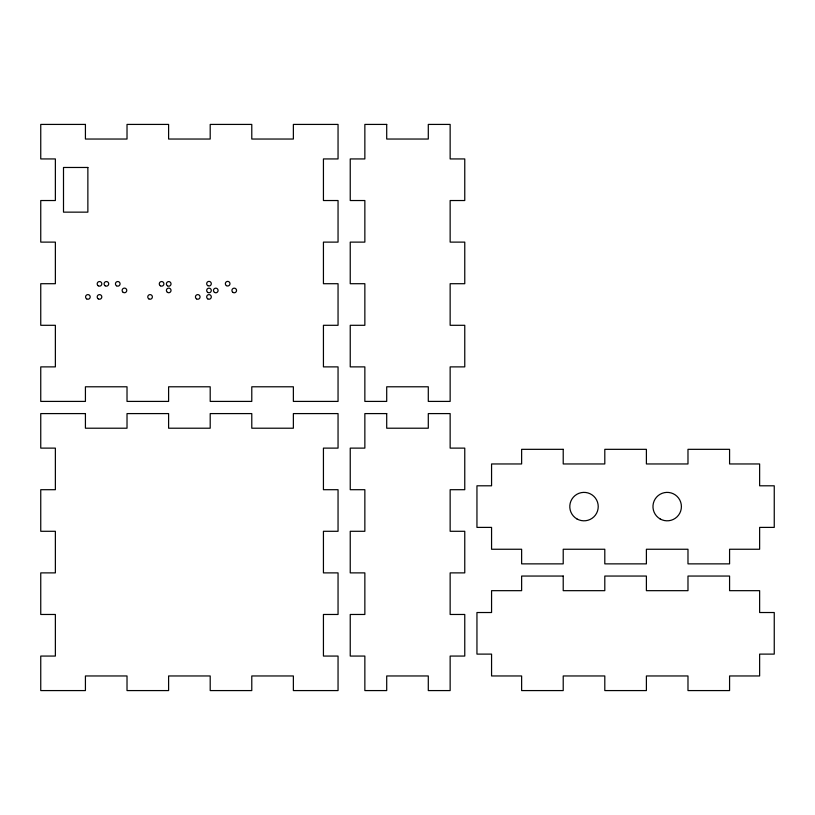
<?xml version="1.0" encoding="UTF-8"?>
<svg xmlns="http://www.w3.org/2000/svg" width="815" height="815" viewBox="0 0 815 815"><rect width="100%" height="100%" fill="white"/><g stroke="black" fill="none" stroke-linecap="round" stroke-linejoin="round"><path stroke-width="1.22" d="M85.422 124.42L40.75 124.42L40.75 158.935L55.369 158.935L55.369 200.531L40.75 200.531L40.75 242.116L55.369 242.116L55.369 283.712L40.75 283.712L40.75 325.297L55.369 325.297L55.369 366.882L40.75 366.882L40.75 401.408L85.422 401.408L85.422 386.789L127.018 386.789L127.018 401.408L168.603 401.408L168.603 386.789L210.199 386.789L210.199 401.408L251.784 401.408L251.784 386.789L293.369 386.789L293.369 401.408L338.052 401.408L338.052 366.882L323.433 366.882L323.433 325.297L338.052 325.297L338.052 283.712L323.433 283.712L323.433 242.116L338.052 242.116L338.052 200.531L323.433 200.531L323.433 158.935L338.052 158.935L338.052 124.42L293.369 124.42L293.369 139.039L251.784 139.039L251.784 124.42L210.199 124.42L210.199 139.039L168.603 139.039L168.603 124.42L127.018 124.42L127.018 139.039L85.422 139.039L85.422 124.42M386.707 124.42L364.855 124.42L364.855 158.935L350.236 158.935L350.236 200.531L364.855 200.531L364.855 242.116L350.236 242.116L350.236 283.712L364.855 283.712L364.855 325.297L350.236 325.297L350.236 366.882L364.855 366.882L364.855 401.408L386.707 401.408L386.707 386.789L428.293 386.789L428.293 401.408L450.145 401.408L450.145 366.882L464.764 366.882L464.764 325.297L450.145 325.297L450.145 283.712L464.764 283.712L464.764 242.116L450.145 242.116L450.145 200.531L464.764 200.531L464.764 158.935L450.145 158.935L450.145 124.42L428.293 124.42L428.293 139.039L386.707 139.039L386.707 124.42M87.867 167.472L63.499 167.472L63.499 212.145L87.867 212.145L87.867 167.472M85.422 413.592L40.75 413.592L40.75 448.118L55.369 448.118L55.369 489.703L40.75 489.703L40.75 531.288L55.369 531.288L55.369 572.884L40.75 572.884L40.75 614.469L55.369 614.469L55.369 656.065L40.75 656.065L40.75 690.58L85.422 690.58L85.422 675.961L127.018 675.961L127.018 690.58L168.603 690.58L168.603 675.961L210.199 675.961L210.199 690.58L251.784 690.58L251.784 675.961L293.369 675.961L293.369 690.58L338.052 690.58L338.052 656.065L323.433 656.065L323.433 614.469L338.052 614.469L338.052 572.884L323.433 572.884L323.433 531.288L338.052 531.288L338.052 489.703L323.433 489.703L323.433 448.118L338.052 448.118L338.052 413.592L293.369 413.592L293.369 428.211L251.784 428.211L251.784 413.592L210.199 413.592L210.199 428.211L168.603 428.211L168.603 413.592L127.018 413.592L127.018 428.211L85.422 428.211L85.422 413.592M386.707 413.592L364.855 413.592L364.855 448.118L350.236 448.118L350.236 489.703L364.855 489.703L364.855 531.288L350.236 531.288L350.236 572.884L364.855 572.884L364.855 614.469L350.236 614.469L350.236 656.065L364.855 656.065L364.855 690.58L386.707 690.58L386.707 675.961L428.293 675.961L428.293 690.58L450.145 690.58L450.145 656.065L464.764 656.065L464.764 614.469L450.145 614.469L450.145 572.884L464.764 572.884L464.764 531.288L450.145 531.288L450.145 489.703L464.764 489.703L464.764 448.118L450.145 448.118L450.145 413.592L428.293 413.592L428.293 428.211L386.707 428.211L386.707 413.592M563.216 449.33L521.631 449.33L521.631 463.959L491.567 463.959L491.567 485.801L476.948 485.801L476.948 527.397L491.567 527.397L491.567 549.249L521.631 549.249L521.631 563.868L563.216 563.868L563.216 549.249L604.801 549.249L604.801 563.868L646.397 563.868L646.397 549.249L687.982 549.249L687.982 563.868L729.578 563.868L729.578 549.249L759.631 549.249L759.631 527.397L774.25 527.397L774.25 485.801L759.631 485.801L759.631 463.959L729.578 463.959L729.578 449.33L687.982 449.33L687.982 463.959L646.397 463.959L646.397 449.33L604.801 449.33L604.801 463.959L563.216 463.959L563.216 449.33M563.216 576.052L521.631 576.052L521.631 590.671L491.567 590.671L491.567 612.523L476.948 612.523L476.948 654.109L491.567 654.109L491.567 675.961L521.631 675.961L521.631 690.58L563.216 690.58L563.216 675.961L604.801 675.961L604.801 690.58L646.397 690.58L646.397 675.961L687.982 675.961L687.982 690.58L729.578 690.58L729.578 675.961L759.631 675.961L759.631 654.109L774.25 654.109L774.25 612.523L759.631 612.523L759.631 590.671L729.578 590.671L729.578 576.052L687.982 576.052L687.982 590.671L646.397 590.671L646.397 576.052L604.801 576.052L604.801 590.671L563.216 590.671L563.216 576.052M576.908 518.911A14.212 14.212 0 0 0 598.23 506.604A14.212 14.212 0 0 0 576.908 494.287A14.212 14.212 0 0 0 576.908 518.911M660.079 518.911A14.212 14.212 0 0 0 681.401 506.604A14.212 14.212 0 0 0 660.079 494.287A14.212 14.212 0 0 0 660.079 518.911M214.498 292.402A2.313 2.313 0 0 0 218.084 290.609A2.313 2.313 0 0 0 214.742 288.398A2.313 2.313 0 0 0 214.498 292.402M207.713 285.627A2.313 2.313 0 0 0 211.299 283.834A2.313 2.313 0 0 0 207.957 281.623A2.313 2.313 0 0 0 207.713 285.627M207.713 298.85A2.313 2.313 0 0 0 211.299 297.057A2.313 2.313 0 0 0 207.957 294.847A2.313 2.313 0 0 0 207.713 298.85M196.476 298.85A2.313 2.313 0 0 0 200.062 297.057A2.313 2.313 0 0 0 196.721 294.847A2.313 2.313 0 0 0 196.476 298.85M207.713 292.402A2.313 2.313 0 0 0 211.299 290.609A2.313 2.313 0 0 0 207.957 288.398A2.313 2.313 0 0 0 207.713 292.402M226.387 285.627A2.313 2.313 0 0 0 229.973 283.834A2.313 2.313 0 0 0 226.631 281.623A2.313 2.313 0 0 0 226.387 285.627M232.958 292.402A2.313 2.313 0 0 0 236.544 290.609A2.313 2.313 0 0 0 233.192 288.398A2.313 2.313 0 0 0 232.958 292.402M167.432 285.821A2.313 2.313 0 0 0 171.028 284.028A2.313 2.313 0 0 0 167.676 281.817A2.313 2.313 0 0 0 167.432 285.821M167.432 292.351A2.313 2.313 0 0 0 171.028 290.558A2.313 2.313 0 0 0 167.676 288.347A2.313 2.313 0 0 0 167.432 292.351M148.799 298.85A2.313 2.313 0 0 0 152.385 297.057A2.313 2.313 0 0 0 149.043 294.847A2.313 2.313 0 0 0 148.799 298.85M160.321 285.78A2.313 2.313 0 0 0 163.907 283.987A2.313 2.313 0 0 0 160.555 281.776A2.313 2.313 0 0 0 160.321 285.78M123.177 292.351A2.313 2.313 0 0 0 126.763 290.558A2.313 2.313 0 0 0 123.411 288.347A2.313 2.313 0 0 0 123.177 292.351M105.125 285.78A2.313 2.313 0 0 0 108.711 283.987A2.313 2.313 0 0 0 105.369 281.776A2.313 2.313 0 0 0 105.125 285.78M98.228 298.85A2.313 2.313 0 0 0 101.814 297.057A2.313 2.313 0 0 0 98.462 294.847A2.313 2.313 0 0 0 98.228 298.85M86.614 298.85A2.313 2.313 0 0 0 90.2 297.057A2.313 2.313 0 0 0 86.859 294.847A2.313 2.313 0 0 0 86.614 298.85M98.228 285.78A2.313 2.313 0 0 0 101.814 283.987A2.313 2.313 0 0 0 98.462 281.776A2.313 2.313 0 0 0 98.228 285.78M116.484 285.78A2.313 2.313 0 0 0 120.07 283.987A2.313 2.313 0 0 0 116.718 281.776A2.313 2.313 0 0 0 116.484 285.78"/></g></svg>
